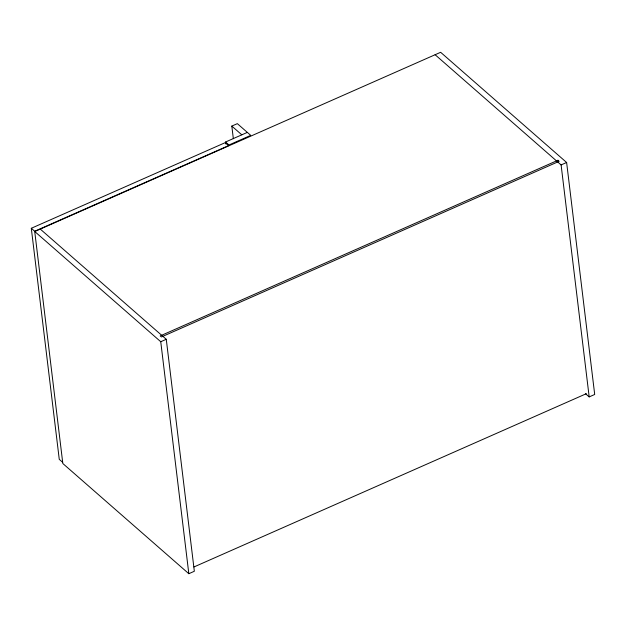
<?xml version="1.0" encoding="UTF-8"?>
<svg xmlns="http://www.w3.org/2000/svg" width="626" height="626" viewBox="0 0 626 626"><rect width="100%" height="100%" fill="white"/><g stroke="black" fill="none" stroke-linecap="round" stroke-linejoin="round"><path stroke-width="0.94" d="M233.341 138.698L231.816 126.084L237.332 123.643L250.736 135.365L228.975 144.974L225.579 142L247.333 132.391M31.3 228.279L225.149 142.673L228.545 145.647L34.696 231.252L31.3 228.279L59.259 459.335L62.663 462.309M585.521 393.707L589.183 396.907L594.7 394.474L566.624 162.486L440.634 52.294L34.759 231.526L160.749 341.726L166.266 339.292L194.342 571.272L188.825 573.706L62.827 463.514L34.696 231.252M435.117 54.728L561.107 164.928L566.624 162.486M193.95 566.968L586.351 393.684M231.816 126.084L241.816 134.825M40.275 229.093L166.266 339.292M561.107 164.928L589.183 396.907M225.579 142L225.814 143.941M160.749 341.726L188.825 573.706M557.969 160.256L160.209 335.912L161.406 336.96L559.167 161.305L557.969 160.256"/></g></svg>
